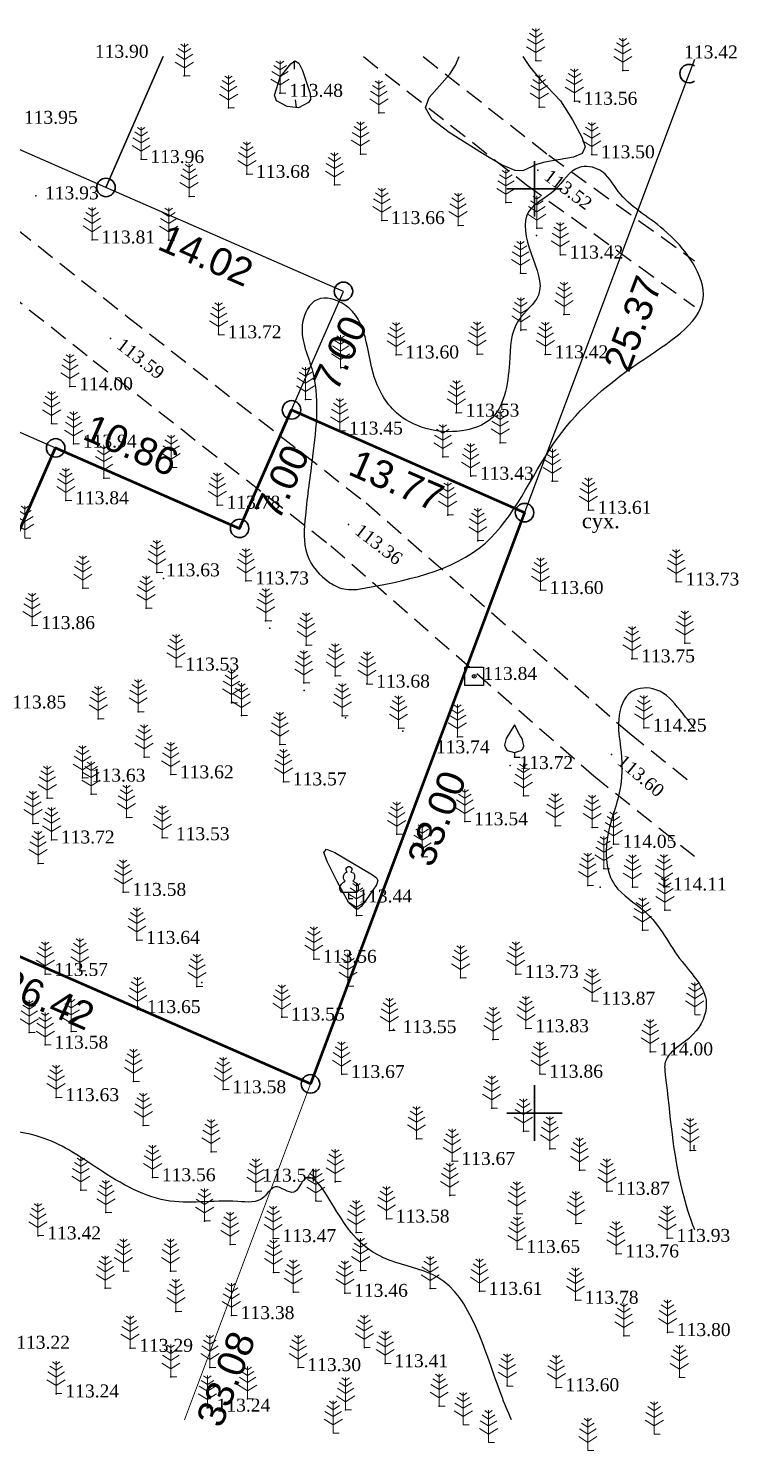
# Model space of a CAD drawing. Header units: millimetres. Extents: x 5405671.1 to 5405761, y 5524981.7 to 5525058.8.
# Drawn here: x 5405722.6 to 5405761, y 5524981.7 to 5525058.7 of the extents above; entities that cross this region are included whole.
import ezdxf
from ezdxf.enums import TextEntityAlignment as Align

# ---------------------------------------------------------------- set-up
doc = ezdxf.new("R2010")
doc.units = ezdxf.units.MM
doc.linetypes.add('DASHEDX2', pattern=[1.5, 1, -0.5])
doc.layers.add('11900000', color=1, linetype='Continuous', lineweight=30)
doc.layers.add('ТОЧКИ', color=7, linetype='Continuous', lineweight=30)
for name, color, linetype in [('SC007', 7, 'Continuous'), ('горизонтали', 42, 'Continuous'), ('дороги', 7, 'Continuous'), ('Ділянки_Межі', 10, 'Continuous'), ('надписи', 7, 'Continuous'), ('отметки', 7, 'Continuous'), ('промеры', 185, 'Continuous'), ('Растительность', 7, 'Continuous')]:
    doc.layers.add(name, color=color, linetype=linetype)
doc.styles.get("Standard").update_dxf_attribs({"font": 'arial.ttf'})
doc.styles.add('times', font='times.ttf')

# ---------------------------------------------------------------- blocks, each defined once
blk = doc.blocks.new('A$C51FE15A3')
at = {"layer": 'Растительность', "color": 94, "lineweight": 0}
for points in [[(-0.201, 1.726), (0, 1.584), (0.201, 1.726)], [(0, 1.75), (0, 0), (0.319, 0)], [(-0.447, 1.172), (0, 0.895), (0.447, 1.172)], [(-0.343, 1.489), (0, 1.267), (0.343, 1.489)], [(-0.493, 0.753), (0, 0.444), (0.493, 0.753)]]:
    blk.add_lwpolyline(points, dxfattribs=at)
blk = doc.blocks.new('SYMBOL902')
at = {"layer": 'SC007'}
blk.add_lwpolyline([(-1.25, -1.25), (-1.25, 1.25), (1.25, 1.25), (1.25, -1.25)], close=True, dxfattribs=at)
blk.add_circle((0, 0), 0.25, dxfattribs=at)
blk = doc.blocks.new('A$C2ACB5305')
at = {"layer": 'Растительность'}
blk.add_lwpolyline([(0.2, 0), (0.2, 0), (0, 0), (0, 0.35), (-0.4, 0.35), (-0.5, 0.5), (-0.5, 0.65), (-0.4, 0.8), (-0.3, 0.9), (-0.2, 0.95), (-0.25, 1), (-0.3, 1.1), (-0.3, 1.25), (-0.25, 1.35), (-0.15, 1.45), (-0.1, 1.45), (-0.15, 1.55), (-0.15, 1.65), (-0.05, 1.75), (0.05, 1.75), (0.15, 1.65), (0.15, 1.55), (0.1, 1.45), (0.25, 1.4), (0.3, 1.3), (0.3, 1.1), (0.25, 1), (0.2, 0.95), (0.4, 0.85), (0.5, 0.7), (0.5, 0.5), (0.45, 0.4), (0.4, 0.35), (0, 0.35)], dxfattribs=at)
blk = doc.blocks.new('SYMBOL504')
at = {"layer": 'SC007'}
for points in [[(0, 4.375), (-1.125, 2.5), (-1.375, 1.625), (-1.25, 1.25), (-1, 0.875), (0, 0.625), (0.875, 0.875), (1.125, 1.125), (1.25, 1.5), (1, 2.5), (0.75, 2.875), (0, 4.375)], [(0, 0.625), (0, 0), (0.75, 0)]]:
    blk.add_lwpolyline(points, dxfattribs=at)

msp = doc.modelspace()

# ---------------------------------------------------------------- linework, layer by layer
at = {"layer": '11900000', "color": 7}
for points in [[(5405750, 5525048.5, 0), (5405750, 5525051.5, 0)], [(5405750, 5525048.5, 0), (5405750, 5525051.5, 0)], [(5405748.5, 5525050, 0), (5405751.5, 5525050, 0)], [(5405748.5, 5525050, 0), (5405751.5, 5525050, 0)], [(5405750, 5524998.5, 0), (5405750, 5525001.5, 0)], [(5405750, 5524998.5, 0), (5405750, 5525001.5, 0)], [(5405748.5, 5525000, 0), (5405751.5, 5525000, 0)], [(5405748.5, 5525000, 0), (5405751.5, 5525000, 0)]]:
    msp.add_polyline3d(points, dxfattribs=at)
at = {"layer": 'горизонтали', "color": 32}
for points in [[(5405737.004, 5525056.856), (5405737.004, 5525056.481)], [(5405737.123, 5525054.427), (5405737.083, 5525054.822)]]:
    msp.add_lwpolyline(points, dxfattribs=at)
for points in [[(5405736.257, 5525056.052, 113.5), (5405736.817, 5525056.762, 113.5), (5405737.037, 5525056.922, 113.5), (5405737.257, 5525056.802, 113.5), (5405737.457, 5525056.412, 113.5), (5405737.877, 5525055.162, 113.5), (5405737.887, 5525054.842, 113.5), (5405737.787, 5525054.672, 113.5), (5405737.237, 5525054.392, 113.5), (5405736.627, 5525054.452, 113.5), (5405736.047, 5525054.762, 113.5), (5405735.937, 5525055.062, 113.5), (5405736.257, 5525056.052, 113.5)], [(5405739.957, 5525011.372, 113.5), (5405739.327, 5525012.522, 113.5), (5405738.807, 5525013.572, 113.5), (5405738.617, 5525014.102, 113.5), (5405738.747, 5525014.282, 113.5), (5405739.197, 5525014.102, 113.5), (5405741.247, 5525012.882, 113.5), (5405741.457, 5525012.732, 113.5), (5405741.527, 5525012.582, 113.5), (5405741.467, 5525012.342, 113.5), (5405740.857, 5525011.482, 113.5), (5405740.627, 5525011.182, 113.5), (5405740.457, 5525011.032, 113.5), (5405740.357, 5525011.022, 113.5), (5405739.957, 5525011.372, 113.5)]]:
    msp.add_polyline3d(points, close=True, dxfattribs=at)
for points in [[(5405749.367, 5525057.156, 113.5), (5405749.727, 5525056.622, 113.5), (5405750.307, 5525055.912, 113.5), (5405751.407, 5525054.762, 113.5), (5405752.067, 5525053.732, 113.5), (5405752.567, 5525052.802, 113.5), (5405752.737, 5525052.272, 113.5), (5405752.587, 5525051.912, 113.5), (5405752.107, 5525051.722, 113.5), (5405750.567, 5525051.442, 113.5), (5405750.117, 5525051.322, 113.5), (5405749.377, 5525050.982, 113.5), (5405748.957, 5525050.992, 113.5), (5405748.227, 5525051.302, 113.5), (5405747.187, 5525051.912, 113.5), (5405745.397, 5525053.042, 113.5), (5405744.477, 5525053.762, 113.5), (5405744.117, 5525054.392, 113.5), (5405744.307, 5525054.942, 113.5), (5405745.417, 5525056.202, 113.5), (5405745.727, 5525056.692, 113.5), (5405745.93, 5525057.156, 113.5)], [(5405758.65, 5524998.022, 114), (5405758.637, 5524998.042, 114), (5405758.637, 5524998.242, 114), (5405758.65, 5524998.26, 114)]]:
    msp.add_polyline3d(points, dxfattribs=at)
msp.add_spline([(5405740.392, 5525028.319), (5405747.349, 5525030.84), (5405751.019, 5525036.188), (5405755.682, 5525040.619), (5405759.122, 5525044.057), (5405756.982, 5525047.8), (5405754.535, 5525049.863), (5405753.541, 5525051.009), (5405752.42, 5525051.158), (5405751.096, 5525049.933), (5405749.674, 5525048.757), (5405749.821, 5525046.503), (5405750.213, 5525044.249), (5405749.134, 5525042.877), (5405748.644, 5525040.574), (5405747.565, 5525037.487), (5405746.29, 5525036.948), (5405742.661, 5525037.781), (5405741.337, 5525039.839), (5405739.768, 5525043.71), (5405738.248, 5525044.004), (5405737.463, 5525042.779), (5405737.953, 5525040.28), (5405738.002, 5525035.526), (5405737.61, 5525032.321), (5405737.708, 5525030.214), (5405738.934, 5525028.695), (5405739.806, 5525028.336), (5405740.412, 5525028.327)], degree=3, dxfattribs=at)
for points, knots in [([(5405758.65, 5525020.809), (5405758.407, 5525021.141), (5405757.789, 5525021.926), (5405756.833, 5525023.069), (5405754.96, 5525023.014), (5405754.422, 5525021.295), (5405754.718, 5525019.605), (5405754.809, 5525017.384), (5405753.737, 5525015.108), (5405753.909, 5525012.209), (5405756.519, 5525010.808), (5405757.605, 5525008.359), (5405759.756, 5525006.313), (5405758.793, 5525004.194), (5405757.621, 5525003.584), (5405756.984, 5525002.779), (5405757.33, 5525000.112), (5405757.526, 5524997.078), (5405758.388, 5524994.391), (5405758.65, 5524993.702)], [19.657367, 19.657367, 19.657367, 19.657367, 20.883267, 22.600151, 23.915064, 25.58342, 27.098419, 29.214713, 32.02575, 34.676793, 36.820209, 40.207216, 42.782919, 44.635857, 46.06878, 46.795649, 47.501079, 53.814767, 56.033051, 56.033051, 56.033051, 56.033051]), ([(5405748.752, 5524983.404), (5405748.562, 5524983.846), (5405747.422, 5524986.67), (5405746.046, 5524992.149), (5405740.211, 5524991.536), (5405737.977, 5524997.733), (5405737.005, 5524995.336), (5405735.944, 5524996.384), (5405735.304, 5524995.067), (5405733.029, 5524995.388), (5405729.904, 5524994.778), (5405726.374, 5524996.966), (5405723.352, 5524999.073), (5405718.68, 5524999.323), (5405718.621, 5524994.54), (5405721.678, 5524995.016), (5405721.357, 5524993.025), (5405719.78, 5524992.944), (5405717.592, 5524992.733), (5405714.114, 5524991.936), (5405713.18, 5524988.01), (5405712.133, 5524985.523), (5405711.726, 5524983.758), (5405711.656, 5524983.404)], [215.445684, 215.445684, 215.445684, 215.445684, 216.827452, 224.036129, 229.311265, 233.129618, 233.849762, 234.900713, 235.736785, 237.161121, 241.043394, 245.345788, 248.667853, 252.77429, 255.711116, 257.706329, 258.908156, 259.781488, 261.987078, 265.998436, 268.870269, 273.213787, 274.291647, 274.291647, 274.291647, 274.291647])]:
    msp.add_open_spline(points, degree=3, knots=knots, dxfattribs=at)
at = {"layer": 'дороги', "color": 7, "linetype": 'DASHEDX2'}
for points in [[(5405705.406, 5525057.156), (5405707.395, 5525055.571), (5405726.141, 5525040.719), (5405738.991, 5525030.692), (5405753.21, 5525018.245), (5405758.65, 5525013.899)], [(5405710.224, 5525057.156), (5405727.995, 5525043.077), (5405740.903, 5525033.006), (5405755.136, 5525020.547), (5405758.65, 5525017.739)], [(5405740.749, 5525057.156), (5405749.572, 5525050.222), (5405758.65, 5525043.639)], [(5405743.986, 5525057.156), (5405750.778, 5525051.818), (5405758.65, 5525046.109)]]:
    msp.add_lwpolyline(points, dxfattribs=at)
at = {"layer": 'Ділянки_Межі', "lineweight": 25}
msp.add_lwpolyline([(5405675.906, 5525044.667), (5405684.332, 5525053.405), (5405706.475, 5525043.711), (5405724.106, 5525035.986), (5405734.055, 5525031.63), (5405736.863, 5525038.043), (5405739.67, 5525044.455), (5405726.827, 5525050.078), (5405710.666, 5525057.156)], dxfattribs=at)
at = {"layer": 'Ділянки_Межі'}
for points in [[(5405729.926, 5525057.156), (5405726.827, 5525050.078), (5405710.666, 5525057.156)], [(5405726.827, 5525050.078), (5405729.926, 5525057.156)], [(5405758.65, 5525056.991), (5405758.368, 5525056.238), (5405749.466, 5525032.483), (5405736.863, 5525038.043), (5405739.67, 5525044.455), (5405726.827, 5525050.078)]]:
    msp.add_lwpolyline(points, dxfattribs=at)
msp.add_lwpolyline([(5405696.046, 5525019.889), (5405706.475, 5525043.711), (5405724.106, 5525035.986), (5405713.679, 5525012.169), (5405705.184, 5525015.894)], close=True, dxfattribs=at)
at = {"layer": 'Ділянки_Межі', "lineweight": 50}
msp.add_lwpolyline([(5405713.679, 5525012.169), (5405724.106, 5525035.986), (5405734.055, 5525031.63), (5405736.863, 5525038.043), (5405749.466, 5525032.483), (5405737.885, 5525001.577)], close=True, dxfattribs=at)
at = {"layer": 'Ділянки_Межі', "lineweight": 0}
msp.add_lwpolyline([(5405694.756, 5524992.076), (5405705.184, 5525015.894), (5405713.679, 5525012.169), (5405737.885, 5525001.577), (5405731.076, 5524983.404)], dxfattribs=at)
at = {"layer": 'отметки', "color": 7}
for p in [(5405750.072, 5525056.938, 113.572), (5405731.065, 5525056.115, 113.718), (5405754.775, 5525056.411, 113.563), (5405736.238, 5525055.181, 113.479), (5405752.161, 5525054.753, 113.561), (5405752.437, 5525054.688, 113.414), (5405733.463, 5525054.383, 113.651), (5405741.59, 5525054.111, 113.541), (5405750.264, 5525054.422, 113.365), (5405728.73, 5525051.6, 115.462), (5405740.586, 5525051.884, 113.564), (5405753.101, 5525051.855, 113.502), (5405734.444, 5525050.796, 113.678), (5405750.175, 5525051.02, 113.517), (5405739.192, 5525050.214, 113.613), (5405723.028, 5525049.632, 113.932), (5405731.321, 5525049.591, 113.657), (5405748.456, 5525049.269, 113.555), (5405741.746, 5525048.298, 113.664), (5405745.868, 5525048.027, 113.555), (5405750.13, 5525047.874, 113.483), (5405726.076, 5525047.247, 113.805), (5405730.215, 5525047.234, 113.69), (5405750.119, 5525047.477, 113.395), (5405751.403, 5525046.433, 113.421), (5405749.248, 5525045.433, 113.564), (5405751.598, 5525043.197, 113.441), (5405749.272, 5525042.363, 113.382), (5405727.068, 5525041.898, 113.588), (5405732.917, 5525042.117, 113.719), (5405742.515, 5525041.027, 113.597), (5405746.899, 5525041.061, 113.592), (5405750.587, 5525041.034, 113.418), (5405739.521, 5525040.327, 113.419), (5405724.879, 5525039.303, 114), (5405737.624, 5525038.601, 113.604), (5405745.776, 5525037.879, 113.527), (5405723.882, 5525037.298, 113.965), (5405739.476, 5525036.91, 113.45), (5405725.076, 5525036.203, 113.942), (5405748.147, 5525036.255, 113.487), (5405745.051, 5525035.503, 113.419), (5405730.345, 5525034.931, 113.887), (5405726.709, 5525034.35, 113.846), (5405746.553, 5525034.466, 113.434), (5405750.967, 5525034.182, 113.522), (5405724.658, 5525033.136, 113.836), (5405732.848, 5525032.896, 113.777), (5405745.311, 5525032.356, 113.515), (5405752.922, 5525032.62, 113.609), (5405739.947, 5525031.849, 113.363), (5405746.944, 5525030.963, 113.487), (5405729.578, 5525029.238, 113.629), (5405725.578, 5525028.394, 113.694), (5405729.947, 5525028.915, 113.543), (5405734.398, 5525028.8, 113.729), (5405757.673, 5525028.743, 113.731), (5405750.328, 5525028.284, 113.599), (5405728.998, 5525027.309, 113.632), (5405722.827, 5525026.386, 113.859), (5405735.464, 5525026.631, 113.695), (5405735.692, 5525026.234, 113.62), (5405737.658, 5525025.314, 113.656), (5405758.126, 5525025.425, 113.736), (5405755.275, 5525024.583, 113.751), (5405730.621, 5525024.143, 113.528), (5405737.522, 5525023.275, 113.56), (5405739.226, 5525023.659, 113.699), (5405740.941, 5525023.22, 113.678), (5405746.74, 5525023.635, 113.837), (5405733.617, 5525022.196, 113.515), (5405737.554, 5525022.856, 113.461), (5405728.57, 5525021.705, 113.595), (5405734.158, 5525021.502, 113.533), (5405739.607, 5525021.493, 113.72), (5405726.414, 5525021.337, 113.689), (5405739.782, 5525021.38, 113.6), (5405742.647, 5525020.832, 113.788), (5405742.885, 5525020.669, 113.691), (5405755.908, 5525020.839, 114.247), (5405736.229, 5525019.945, 113.526), (5405745.834, 5525020.353, 113.744), (5405728.887, 5525019.263, 113.65), (5405748.928, 5525019.257, 113.816), (5405754.173, 5525019.396, 113.602), (5405748.688, 5525018.811, 113.719), (5405725.555, 5525018.131, 113.633), (5405730.327, 5525018.308, 113.617), (5405736.433, 5525017.928, 113.566), (5405723.656, 5525017.027, 113.709), (5405726.019, 5525017.261, 113.698), (5405749.402, 5525017.156, 113.719), (5405722.877, 5525015.67, 113.763), (5405727.938, 5525015.997, 113.58), (5405746.24, 5525015.769, 113.544), (5405751.118, 5525015.54, 113.779), (5405753.12, 5525015.447, 113.935), (5405723.889, 5525014.786, 113.718), (5405729.874, 5525014.885, 113.645), (5405742.551, 5525015.082, 113.586), (5405754.27, 5525014.552, 114.048), (5405743.923, 5525013.865, 113.581), (5405723.154, 5525013.505, 113.739), (5405753.757, 5525013.223, 113.969), (5405752.884, 5525012.308, 113.961), (5405753.551, 5525012.215, 113.826), (5405755.297, 5525012.217, 114.052), (5405756.997, 5525012.241, 114.111), (5405727.761, 5525011.953, 113.581), (5405727.761, 5525011.952, 113.583), (5405739.972, 5525011.594, 113.439), (5405740.38, 5525010.694, 113.579), (5405757.059, 5525010.973, 114.084), (5405755.843, 5525009.897, 113.896), (5405728.499, 5525009.355, 113.643), (5405738.065, 5525008.329, 113.56), (5405725.416, 5525007.694, 113.695), (5405723.542, 5525007.512, 113.671), (5405731.749, 5525006.851, 113.665), (5405732.007, 5525007.071, 113.578), (5405739.912, 5525006.872, 113.525), (5405746.008, 5525007.323, 113.755), (5405748.99, 5525007.513, 113.731), (5405753.126, 5525006.063, 113.874), (5405728.538, 5525005.608, 113.645), (5405728.578, 5525005.72, 113.557), (5405736.334, 5525005.207, 113.554), (5405736.337, 5525005.185, 113.621), (5405742.158, 5525004.465, 113.693), (5405742.376, 5525004.525, 113.545), (5405749.541, 5525004.573, 113.833), (5405722.68, 5525004.353, 113.681), (5405724.941, 5525004.419, 113.588), (5405747.758, 5525003.981, 113.78), (5405723.542, 5525003.685, 113.579), (5405756.254, 5525003.319, 113.997), (5405728.314, 5525001.712, 113.579), (5405739.575, 5525002.098, 113.671), (5405750.3, 5525002.113, 113.857), (5405724.131, 5525000.845, 113.634), (5405733.165, 5525001.27, 113.581), (5405747.69, 5525000.27, 113.763), (5405728.846, 5524999.333, 113.523), (5405743.615, 5524998.605, 113.752), (5405749.4, 5524999.023, 113.792), (5405732.512, 5524997.906, 113.557), (5405750.83, 5524998.056, 113.793), (5405758.42, 5524997.973, 114.027), (5405745.548, 5524997.393, 113.667), (5405752.439, 5524996.907, 113.833), (5405729.349, 5524996.511, 113.562), (5405739.228, 5524996.287, 113.608), (5405725.466, 5524995.836, 113.505), (5405734.939, 5524995.776, 113.542), (5405738.178, 5524995.244, 113.553), (5405745.422, 5524995.547, 113.634), (5405753.921, 5524995.782, 113.87), (5405726.826, 5524994.612, 113.467), (5405749.049, 5524994.542, 113.718), (5405732.16, 5524994.159, 113.494), (5405742.002, 5524994.277, 113.575), (5405752.241, 5524994.018, 113.742), (5405723.153, 5524993.366, 113.424), (5405735.873, 5524993.218, 113.473), (5405740.358, 5524993.533, 113.526), (5405757.183, 5524993.232, 113.928), (5405733.539, 5524992.893, 113.531), (5405749.065, 5524992.631, 113.653), (5405754.413, 5524992.39, 113.757), (5405727.767, 5524991.438, 113.324), (5405730.317, 5524991.444, 113.434), (5405740.595, 5524991.483, 113.476), (5405735.886, 5524991.375, 113.445), (5405726.79, 5524990.521, 113.317), (5405736.963, 5524990.306, 113.426), (5405739.747, 5524990.259, 113.458), (5405744.359, 5524990.501, 113.479), (5405747.031, 5524990.364, 113.61), (5405752.222, 5524989.884, 113.783), (5405730.613, 5524989.264, 113.337), (5405733.613, 5524989.052, 113.384), (5405754.837, 5524987.951, 113.776), (5405757.202, 5524988.135, 113.799), (5405728.128, 5524987.282, 113.287), (5405740.802, 5524987.32, 113.463), (5405732.447, 5524986.228, 113.257), (5405737.218, 5524986.239, 113.299), (5405741.925, 5524986.451, 113.408), (5405730.335, 5524985.724, 113.248), (5405748.529, 5524985.233, 113.543), (5405757.838, 5524985.702, 113.823), (5405724.132, 5524984.816, 113.243), (5405734.488, 5524984.533, 113.265), (5405751.179, 5524985.151, 113.601), (5405732.308, 5524984.048, 113.241), (5405739.786, 5524983.936, 113.345), (5405744.853, 5524984.141, 113.427)]:
    msp.add_point(p, dxfattribs=at)
at = {"layer": 'ТОЧКИ'}
for centre in [(5405726.827, 5525050.078), (5405739.67, 5525044.455), (5405736.863, 5525038.043), (5405724.106, 5525035.986), (5405749.466, 5525032.483), (5405734.055, 5525031.63), (5405737.885, 5525001.577, 107.24)]:
    msp.add_circle(centre, 0.5, dxfattribs=at)
for start, end in [(90, 270), (55.55567, 89.95446), (270.04555, 304.44452)]:
    msp.add_arc((5405758.368, 5525056.238), 0.5, start, end, dxfattribs=at)

# ---------------------------------------------------------------- block references
at = {"layer": 'отметки', "color": 7, "xscale": 0.400000000372529, "yscale": 0.400000000372529, "zscale": 0.400000000372529}
msp.add_blockref('SYMBOL902', (5405746.74, 5525023.63, 113.84), dxfattribs=at)
at = {"layer": 'Растительность', "color": 7}
for name, p in [('A$C51FE15A3', (5405750.07, 5525056.93, 113.57)), ('A$C51FE15A3', (5405731.07, 5525056.11, 113.72)), ('A$C51FE15A3', (5405754.78, 5525056.41, 113.56)), ('A$C51FE15A3', (5405736.24, 5525055.18, 113.48)), ('A$C51FE15A3', (5405733.46, 5525054.38, 113.65)), ('A$C51FE15A3', (5405750.26, 5525054.42, 113.36)), ('A$C51FE15A3', (5405752.16, 5525054.75, 113.56)), ('A$C51FE15A3', (5405741.59, 5525054.11, 113.54)), ('A$C51FE15A3', (5405728.73, 5525051.59, 115.46)), ('A$C51FE15A3', (5405740.59, 5525051.88, 113.56)), ('A$C51FE15A3', (5405753.1, 5525051.85, 113.5)), ('A$C51FE15A3', (5405734.45, 5525050.79, 113.68)), ('A$C51FE15A3', (5405739.19, 5525050.21, 113.61)), ('A$C51FE15A3', (5405731.32, 5525049.59, 113.66)), ('A$C51FE15A3', (5405748.46, 5525049.27, 113.56)), ('A$C51FE15A3', (5405741.75, 5525048.29, 113.66)), ('A$C51FE15A3', (5405745.87, 5525048.02, 113.56)), ('A$C51FE15A3', (5405750.13, 5525047.87, 113.48)), ('A$C51FE15A3', (5405726.08, 5525047.24, 113.81)), ('A$C51FE15A3', (5405730.22, 5525047.23, 113.69)), ('A$C51FE15A3', (5405751.4, 5525046.44, 113.42)), ('A$C51FE15A3', (5405749.25, 5525045.43, 113.56)), ('A$C51FE15A3', (5405751.6, 5525043.2, 113.44)), ('A$C51FE15A3', (5405732.92, 5525042.11, 113.72)), ('A$C51FE15A3', (5405749.27, 5525042.37, 113.38)), ('A$C51FE15A3', (5405742.52, 5525041.02, 113.6)), ('A$C51FE15A3', (5405746.9, 5525041.06, 113.59)), ('A$C51FE15A3', (5405750.59, 5525041.04, 113.42)), ('A$C51FE15A3', (5405739.52, 5525040.33, 113.42)), ('A$C51FE15A3', (5405724.88, 5525039.3, 114)), ('A$C51FE15A3', (5405737.62, 5525038.6, 113.6)), ('A$C51FE15A3', (5405745.78, 5525037.88, 113.53)), ('A$C51FE15A3', (5405723.89, 5525037.29, 113.97)), ('A$C51FE15A3', (5405739.47, 5525036.91, 113.45)), ('A$C51FE15A3', (5405725.08, 5525036.2, 113.94)), ('A$C51FE15A3', (5405748.15, 5525036.26, 113.49)), ('A$C51FE15A3', (5405745.05, 5525035.51, 113.42)), ('A$C51FE15A3', (5405726.71, 5525034.35, 113.85)), ('A$C51FE15A3', (5405730.35, 5525034.93, 113.89)), ('A$C51FE15A3', (5405746.55, 5525034.47, 113.43)), ('A$C51FE15A3', (5405750.97, 5525034.18, 113.52)), ('A$C51FE15A3', (5405724.658, 5525033.136, 113.836)), ('A$C51FE15A3', (5405732.85, 5525032.89, 113.78)), ('A$C51FE15A3', (5405745.31, 5525032.36, 113.52)), ('A$C51FE15A3', (5405752.92, 5525032.62, 113.61)), ('A$C51FE15A3', (5405722.441, 5525031.11, 113.805)), ('A$C51FE15A3', (5405746.94, 5525030.97, 113.49)), ('A$C51FE15A3', (5405729.578, 5525029.238, 113.629)), ('A$C51FE15A3', (5405725.578, 5525028.394, 113.694)), ('A$C51FE15A3', (5405734.4, 5525028.79, 113.73)), ('A$C51FE15A3', (5405750.33, 5525028.29, 113.6)), ('A$C51FE15A3', (5405757.67, 5525028.74, 113.73)), ('A$C51FE15A3', (5405728.998, 5525027.309, 113.632)), ('A$C51FE15A3', (5405735.47, 5525026.63, 113.69)), ('A$C51FE15A3', (5405722.827, 5525026.386, 113.859)), ('A$C51FE15A3', (5405737.66, 5525025.31, 113.66)), ('A$C51FE15A3', (5405758.13, 5525025.42, 113.74)), ('A$C51FE15A3', (5405755.28, 5525024.58, 113.75)), ('A$C51FE15A3', (5405730.621, 5525024.143, 113.528)), ('A$C51FE15A3', (5405739.23, 5525023.65, 113.7)), ('A$C51FE15A3', (5405737.53, 5525023.27, 113.56)), ('A$C51FE15A3', (5405740.95, 5525023.21, 113.68)), ('A$C51FE15A3', (5405733.617, 5525022.196, 113.515)), ('A$C51FE15A3', (5405726.414, 5525021.337, 113.689)), ('A$C51FE15A3', (5405728.57, 5525021.705, 113.595)), ('A$C51FE15A3', (5405734.158, 5525021.502, 113.533)), ('A$C51FE15A3', (5405739.61, 5525021.49, 113.72)), ('A$C51FE15A3', (5405742.65, 5525020.83, 113.79)), ('A$C51FE15A3', (5405755.91, 5525020.84, 114.25)), ('A$C51FE15A3', (5405736.229, 5525019.945, 113.526)), ('A$C51FE15A3', (5405745.834, 5525020.353, 113.744)), ('A$C51FE15A3', (5405728.887, 5525019.263, 113.65)), ('A$C51FE15A3', (5405725.555, 5525018.131, 113.633)), ('A$C51FE15A3', (5405730.327, 5525018.308, 113.617)), ('A$C51FE15A3', (5405736.433, 5525017.928, 113.566)), ('A$C51FE15A3', (5405723.656, 5525017.027, 113.709)), ('A$C51FE15A3', (5405726.019, 5525017.261, 113.698)), ('A$C51FE15A3', (5405749.402, 5525017.156, 113.719)), ('A$C51FE15A3', (5405727.938, 5525015.997, 113.58)), ('A$C51FE15A3', (5405722.877, 5525015.67, 113.763)), ('A$C51FE15A3', (5405742.551, 5525015.082, 113.586)), ('A$C51FE15A3', (5405746.24, 5525015.769, 113.544)), ('A$C51FE15A3', (5405751.118, 5525015.54, 113.779)), ('A$C51FE15A3', (5405753.12, 5525015.45, 113.93)), ('A$C51FE15A3', (5405723.889, 5525014.786, 113.718)), ('A$C51FE15A3', (5405729.874, 5525014.885, 113.645)), ('A$C51FE15A3', (5405754.27, 5525014.55, 114.05)), ('A$C51FE15A3', (5405723.154, 5525013.505, 113.739)), ('A$C51FE15A3', (5405743.92, 5525013.87, 113.58)), ('A$C51FE15A3', (5405753.76, 5525013.22, 113.97)), ('A$C51FE15A3', (5405727.761, 5525011.952, 113.583)), ('A$C51FE15A3', (5405752.88, 5525012.31, 113.96)), ('A$C51FE15A3', (5405755.3, 5525012.22, 114.05)), ('A$C51FE15A3', (5405757, 5525012.24, 114.11)), ('A$C2ACB5305', (5405739.97, 5525011.59, 113.44)), ('A$C51FE15A3', (5405740.38, 5525010.69, 113.58)), ('A$C51FE15A3', (5405757.06, 5525010.97, 114.08)), ('A$C51FE15A3', (5405755.843, 5525009.897, 113.896)), ('A$C51FE15A3', (5405728.499, 5525009.355, 113.643)), ('A$C51FE15A3', (5405738.07, 5525008.33, 113.56)), ('A$C51FE15A3', (5405723.542, 5525007.512, 113.671)), ('A$C51FE15A3', (5405725.416, 5525007.694, 113.695)), ('A$C51FE15A3', (5405748.99, 5525007.513, 113.731)), ('A$C51FE15A3', (5405731.749, 5525006.851, 113.665)), ('A$C51FE15A3', (5405739.912, 5525006.872, 113.525)), ('A$C51FE15A3', (5405746.01, 5525007.32, 113.76)), ('A$C51FE15A3', (5405753.13, 5525006.06, 113.87)), ('A$C51FE15A3', (5405728.538, 5525005.608, 113.645)), ('A$C51FE15A3', (5405736.337, 5525005.185, 113.621)), ('A$C51FE15A3', (5405758.67, 5525005.31, 113.98)), ('A$C51FE15A3', (5405722.68, 5525004.353, 113.681)), ('A$C51FE15A3', (5405724.941, 5525004.419, 113.588)), ('A$C51FE15A3', (5405742.158, 5525004.465, 113.693)), ('A$C51FE15A3', (5405749.54, 5525004.57, 113.83)), ('A$C51FE15A3', (5405723.542, 5525003.685, 113.579)), ('A$C51FE15A3', (5405747.76, 5525003.98, 113.78)), ('A$C51FE15A3', (5405756.26, 5525003.32, 114)), ('A$C51FE15A3', (5405739.57, 5525002.1, 113.67)), ('A$C51FE15A3', (5405750.3, 5525002.11, 113.86)), ('A$C51FE15A3', (5405728.314, 5525001.712, 113.579)), ('A$C51FE15A3', (5405733.165, 5525001.27, 113.581)), ('A$C51FE15A3', (5405724.131, 5525000.845, 113.634)), ('A$C51FE15A3', (5405747.69, 5525000.27, 113.76)), ('A$C51FE15A3', (5405728.846, 5524999.333, 113.523)), ('A$C51FE15A3', (5405749.4, 5524999.02, 113.79)), ('A$C51FE15A3', (5405743.62, 5524998.61, 113.75)), ('A$C51FE15A3', (5405732.51, 5524997.91, 113.56)), ('A$C51FE15A3', (5405745.55, 5524997.39, 113.67)), ('A$C51FE15A3', (5405750.83, 5524998.06, 113.79)), ('A$C51FE15A3', (5405758.42, 5524997.97, 114.03)), ('A$C51FE15A3', (5405752.44, 5524996.91, 113.83)), ('A$C51FE15A3', (5405725.466, 5524995.836, 113.505)), ('A$C51FE15A3', (5405729.349, 5524996.511, 113.562)), ('A$C51FE15A3', (5405739.23, 5524996.29, 113.61)), ('A$C51FE15A3', (5405734.94, 5524995.78, 113.54)), ('A$C51FE15A3', (5405738.18, 5524995.24, 113.55)), ('A$C51FE15A3', (5405745.42, 5524995.55, 113.63)), ('A$C51FE15A3', (5405753.92, 5524995.78, 113.87)), ('A$C51FE15A3', (5405726.826, 5524994.612, 113.467)), ('A$C51FE15A3', (5405742, 5524994.28, 113.58)), ('A$C51FE15A3', (5405749.05, 5524994.54, 113.72)), ('A$C51FE15A3', (5405732.16, 5524994.16, 113.49)), ('A$C51FE15A3', (5405740.36, 5524993.53, 113.53)), ('A$C51FE15A3', (5405752.241, 5524994.018, 113.742)), ('A$C51FE15A3', (5405723.15, 5524993.37, 113.42)), ('A$C51FE15A3', (5405733.54, 5524992.89, 113.53)), ('A$C51FE15A3', (5405735.87, 5524993.22, 113.47)), ('A$C51FE15A3', (5405757.18, 5524993.23, 113.93)), ('A$C51FE15A3', (5405749.06, 5524992.63, 113.65)), ('A$C51FE15A3', (5405754.413, 5524992.39, 113.757)), ('A$C51FE15A3', (5405727.77, 5524991.44, 113.32)), ('A$C51FE15A3', (5405730.32, 5524991.44, 113.43)), ('A$C51FE15A3', (5405735.89, 5524991.38, 113.45)), ('A$C51FE15A3', (5405740.6, 5524991.48, 113.48)), ('A$C51FE15A3', (5405726.79, 5524990.52, 113.32)), ('A$C51FE15A3', (5405744.36, 5524990.5, 113.48)), ('A$C51FE15A3', (5405736.96, 5524990.31, 113.43)), ('A$C51FE15A3', (5405739.75, 5524990.26, 113.46)), ('A$C51FE15A3', (5405747.03, 5524990.36, 113.61)), ('A$C51FE15A3', (5405752.22, 5524989.88, 113.78)), ('A$C51FE15A3', (5405730.61, 5524989.26, 113.34)), ('A$C51FE15A3', (5405733.61, 5524989.05, 113.38)), ('A$C51FE15A3', (5405757.2, 5524988.14, 113.8)), ('A$C51FE15A3', (5405754.84, 5524987.95, 113.78)), ('A$C51FE15A3', (5405728.13, 5524987.28, 113.29)), ('A$C51FE15A3', (5405740.8, 5524987.32, 113.46)), ('A$C51FE15A3', (5405732.45, 5524986.23, 113.26)), ('A$C51FE15A3', (5405737.22, 5524986.24, 113.3)), ('A$C51FE15A3', (5405741.93, 5524986.45, 113.41)), ('A$C51FE15A3', (5405730.335, 5524985.724, 113.248)), ('A$C51FE15A3', (5405748.53, 5524985.23, 113.54)), ('A$C51FE15A3', (5405751.18, 5524985.15, 113.6)), ('A$C51FE15A3', (5405757.84, 5524985.7, 113.82)), ('A$C51FE15A3', (5405724.13, 5524984.82, 113.24)), ('A$C51FE15A3', (5405734.49, 5524984.53, 113.26)), ('A$C51FE15A3', (5405732.31, 5524984.05, 113.24)), ('A$C51FE15A3', (5405739.79, 5524983.94, 113.35)), ('A$C51FE15A3', (5405744.85, 5524984.14, 113.43)), ('A$C51FE15A3', (5405746.15, 5524983.13, 113.46)), ('A$C51FE15A3', (5405739.12, 5524982.68, 113.3)), ('A$C51FE15A3', (5405747.52, 5524982.18, 113.46)), ('A$C51FE15A3', (5405756.48, 5524982.63, 113.7)), ('A$C51FE15A3', (5405752.89, 5524981.74, 113.6))]:
    msp.add_blockref(name, p, dxfattribs=at)
at = {"layer": 'Растительность', "color": 7, "xscale": 0.4000000006386212, "yscale": 0.4000000006386212, "zscale": 0.4000000006386212}
msp.add_blockref('SYMBOL504', (5405748.93, 5525019.26, 113.82), dxfattribs=at)

# ---------------------------------------------------------------- texts
at = {"layer": 'надписи', "color": 7, "style": 'times'}
msp.add_text('сух.', height=0.8, dxfattribs=at).set_placement((5405752.567, 5525032.441, 111.861), align=Align.TOP_LEFT)
at = {"layer": 'отметки', "color": 7, "style": 'times'}
for s, p in [('113.90', (5405726.225, 5525057.795, 113.903)), ('113.42', (5405758.094, 5525057.758, 113.418)), ('113.48', (5405736.738, 5525055.681, 113.479)), ('113.56', (5405752.661, 5525055.253, 113.561)), ('113.95', (5405722.389, 5525054.221, 113.954)), ('113.50', (5405753.601, 5525052.355, 113.502)), ('113.96', (5405729.23, 5525052.1, 115.462)), ('113.68', (5405734.944, 5525051.296, 113.678)), ('113.93', (5405723.528, 5525050.132, 113.932)), ('113.66', (5405742.246, 5525048.798, 113.664)), ('113.81', (5405726.576, 5525047.747, 113.805)), ('113.42', (5405751.903, 5525046.933, 113.421)), ('113.72', (5405733.417, 5525042.617, 113.719)), ('113.60', (5405743.015, 5525041.527, 113.597)), ('113.42', (5405751.087, 5525041.534, 113.418)), ('114.00', (5405725.379, 5525039.803, 114)), ('113.53', (5405746.276, 5525038.379, 113.527)), ('113.45', (5405739.976, 5525037.41, 113.45)), ('113.94', (5405725.576, 5525036.703, 113.942)), ('113.43', (5405747.053, 5525034.966, 113.434)), ('113.84', (5405725.158, 5525033.636, 113.836)), ('113.78', (5405733.348, 5525033.396, 113.777)), ('113.61', (5405753.422, 5525033.12, 113.609)), ('113.63', (5405730.078, 5525029.738, 113.629)), ('113.73', (5405734.898, 5525029.3, 113.729)), ('113.73', (5405758.173, 5525029.243, 113.731)), ('113.60', (5405750.828, 5525028.784, 113.599)), ('113.86', (5405723.327, 5525026.886, 113.859)), ('113.53', (5405731.121, 5525024.643, 113.528)), ('113.75', (5405755.775, 5525025.083, 113.751)), ('113.68', (5405741.441, 5525023.72, 113.678)), ('113.84', (5405747.24, 5525024.135, 113.837)), ('113.85', (5405721.766, 5525022.589, 113.854)), ('114.25', (5405756.408, 5525021.339, 114.247)), ('113.74', (5405744.669, 5525020.162, 113.744)), ('113.72', (5405749.188, 5525019.311, 113.719)), ('113.63', (5405726.055, 5525018.631, 113.633)), ('113.62', (5405730.827, 5525018.808, 113.617)), ('113.57', (5405736.933, 5525018.428, 113.566)), ('113.54', (5405746.74, 5525016.269, 113.544)), ('113.72', (5405724.389, 5525015.286, 113.718)), ('113.53', (5405730.606, 5525015.463, 113.534)), ('114.05', (5405754.77, 5525015.052, 114.048)), ('113.58', (5405728.261, 5525012.452, 113.583)), ('114.11', (5405757.497, 5525012.741, 114.111)), ('113.44', (5405740.472, 5525012.094, 113.439)), ('113.64', (5405728.999, 5525009.855, 113.643)), ('113.56', (5405738.565, 5525008.829, 113.56)), ('113.57', (5405724.031, 5525008.117, 113.568)), ('113.73', (5405749.49, 5525008.013, 113.731)), ('113.65', (5405729.038, 5525006.108, 113.645)), ('113.87', (5405753.626, 5525006.563, 113.874)), ('113.55', (5405736.834, 5525005.707, 113.554)), ('113.55', (5405742.876, 5525005.025, 113.545)), ('113.83', (5405750.041, 5525005.073, 113.833)), ('113.58', (5405724.042, 5525004.185, 113.579)), ('114.00', (5405756.754, 5525003.819, 113.997)), ('113.67', (5405740.075, 5525002.598, 113.671)), ('113.86', (5405750.8, 5525002.613, 113.857)), ('113.58', (5405733.665, 5525001.77, 113.581)), ('113.63', (5405724.631, 5525001.345, 113.634)), ('113.67', (5405746.048, 5524997.893, 113.667)), ('113.56', (5405729.849, 5524997.011, 113.562)), ('113.54', (5405735.29, 5524996.989, 113.542)), ('113.87', (5405754.421, 5524996.282, 113.87)), ('113.58', (5405742.502, 5524994.777, 113.575)), ('113.42', (5405723.653, 5524993.866, 113.424)), ('113.47', (5405736.373, 5524993.718, 113.473)), ('113.93', (5405757.683, 5524993.732, 113.928)), ('113.65', (5405749.565, 5524993.131, 113.653)), ('113.76', (5405754.913, 5524992.89, 113.757)), ('113.46', (5405740.247, 5524990.759, 113.458)), ('113.61', (5405747.531, 5524990.864, 113.61)), ('113.78', (5405752.722, 5524990.384, 113.783)), ('113.38', (5405734.113, 5524989.552, 113.384)), ('113.80', (5405757.702, 5524988.635, 113.799)), ('113.22', (5405721.974, 5524987.95, 113.223)), ('113.29', (5405728.628, 5524987.782, 113.287)), ('113.41', (5405742.425, 5524986.951, 113.408)), ('113.30', (5405737.718, 5524986.739, 113.299)), ('113.24', (5405724.632, 5524985.316, 113.243)), ('113.60', (5405751.679, 5524985.651, 113.601)), ('113.24', (5405732.808, 5524984.548, 113.241))]:
    msp.add_text(s, height=0.7, dxfattribs=at).set_placement(p, align=Align.TOP_LEFT)
for s, rotation, p in [('113.52', 323.14907, (5405750.875, 5525051.12, 113.517)), ('113.59', 322.14098, (5405727.77, 5525041.986, 113.588)), ('113.36', 322.33561, (5405740.648, 5525031.939, 113.363)), ('113.60', 319.78856, (5405754.878, 5525019.455, 113.602))]:
    msp.add_text(s, height=0.7, rotation=rotation, dxfattribs=at).set_placement(p, align=Align.TOP_LEFT)
at = {"layer": 'промеры', "char_height": 1.5, "attachment_point": 1}
for s, insert, rotation in [('14.02', (5405730.136, 5525048.14), 336.4763), ('25.37', (5405753.694, 5525040.524), 69.45811), ('7.00', (5405737.949, 5525039.591), 65.23698), ('10.86', (5405726.088, 5525037.873), 336.4763), ('7.00', (5405734.81, 5525032.606), 65.23698), ('13.77', (5405740.449, 5525035.955), 336.4763), ('33.00', (5405743.077, 5525013.767), 69.01088), ('26.42', (5405721.545, 5525007.907), 336.4763), ('33.08', (5405731.668, 5524983.444), 69.01088)]:
    msp.add_mtext(s, dxfattribs=dict(at, insert=insert, rotation=rotation))

doc.saveas('drawing.dxf')
